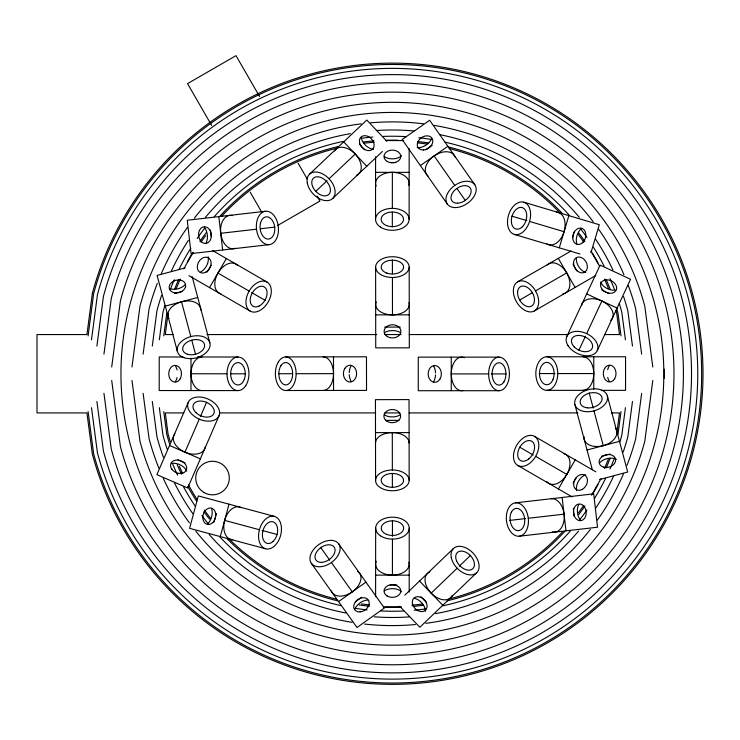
<?xml version="1.0" encoding="UTF-8"?>
<svg xmlns="http://www.w3.org/2000/svg" width="740" height="740" viewBox="0 0 740 740"><rect width="100%" height="100%" fill="white"/><g stroke="black" fill="none" stroke-linecap="round" stroke-linejoin="round"><path stroke-width="1.11" d="M190.985 390.554L191.003 358.095M375.532 219.317L375.587 156.732M375.606 596.68L375.661 528.138M392.32 226.93L392.329 212.297M392.339 208.365L392.367 172.346M392.413 575.137L392.44 539.127M392.44 536.315L392.45 520.562M409.118 219.345L409.174 148.537M409.192 592.166L409.239 528.166M88.088 335.904L93.647 293.697A309.283 309.283 0 0 1 569.782 120.398A309.283 309.283 0 0 1 569.782 627.085A309.283 309.283 0 0 1 93.647 453.786L88.088 411.588M91.492 339.817L97.43 294.705A305.361 305.361 0 0 1 567.534 123.599A305.361 305.361 0 0 1 567.534 623.885A305.361 305.361 0 0 1 97.43 452.778L91.492 407.675M96.894 346.043L103.443 296.324A299.136 299.136 0 0 1 563.963 128.704A299.136 299.136 0 0 1 563.963 618.779A299.136 299.136 0 0 1 103.443 451.169L96.894 401.441M103.942 354.155L111.278 298.424A291.024 291.024 0 0 1 559.311 135.346A291.024 291.024 0 0 1 559.311 612.137A291.024 291.024 0 0 1 111.278 449.069L103.942 393.329M111.703 366.985L120.407 300.865A281.579 281.579 0 0 1 553.89 143.088A281.579 281.579 0 0 1 553.89 604.395A281.579 281.579 0 0 1 120.407 446.618L111.703 380.499M131.979 366.985L139.99 306.11A261.294 261.294 0 0 1 644.78 306.11L652.791 366.985M143.116 354.155L149.119 308.562A251.85 251.85 0 0 1 157.333 283.309M152.301 346.043L156.954 310.661A243.738 243.738 0 0 1 161.56 295.464M159.34 339.817L162.967 312.271A237.512 237.512 0 0 1 164.835 305.675M163.771 335.904L166.75 313.288M168.045 313.631L165.288 334.563L173.373 334.563M616.735 433.853L619.491 412.92L611.397 412.92M618.02 434.204L620.999 411.588M625.429 407.675L621.804 435.213A237.512 237.512 0 0 1 619.935 441.808M632.478 401.441L627.816 436.822A243.738 243.738 0 0 1 623.21 452.02M641.654 393.329L635.651 438.922A251.85 251.85 0 0 1 627.021 465.266M652.791 380.499L644.78 441.373A261.294 261.294 0 0 1 139.99 441.373L131.979 380.499M213.98 522.153L216.311 513.505M220.279 536.593L229.002 504.171M559.264 247.817L568.866 215.636M572.529 237.753L574.443 231.315M590.992 252.608L599.308 224.72L523.837 202.205A16.789 10.97 -73.4 0 0 507.538 223.619A16.789 10.97 -73.4 0 0 525.742 229.058A16.789 10.97 -73.4 0 0 523.837 202.205M188.238 402.394L156.889 474.645L187.701 488.012L219.04 415.76A16.789 10.97 23.5 0 0 199.717 397.019A16.789 10.97 23.5 0 0 192.15 414.456A16.789 10.97 23.5 0 0 219.04 415.76M174.899 433.779A16.789 10.97 23.5 0 0 184.935 452.177L199.273 419.145M200.392 416.565L206.663 402.107M566.812 336.469L600.112 265.096L630.545 279.295L597.245 350.658M578.819 350.446L585.479 336.173M586.663 333.62L601.898 300.986M183.733 268.786L193.26 252.312M207.209 272.024L211.131 265.235M209.559 287.601L226.366 258.538M558.404 488.955L575.221 459.882M573.084 483.22L576.442 477.402M591.51 495.171L601.037 478.697M404.808 595.173L453.444 548.507M429.903 571.881A16.789 10.97 46.2 0 0 431.17 593.147L457.154 568.218M459.179 566.266L470.548 555.361M476.69 572.732L419.867 627.261L399.711 606.254M309.561 174.131L366.79 120.028L386.779 141.183M315.573 191.549L327.025 180.727M329.06 178.793L355.237 154.059M332.621 198.533L382.432 151.45M338.578 601.592L365.939 582.13M355.219 601.824L361.601 597.282M425.74 149.794L432.16 145.308M420.375 165.556L447.885 146.298M277.417 225.608L319.948 201.049L317.072 196.072M517.621 281.838L571.086 250.971M519.443 300.181L532.115 292.864M535.52 290.894L566.711 272.894M534.419 310.92A16.789 10.97 60 0 0 530.053 284.364A16.789 10.97 60 0 0 513.597 293.863A16.789 10.97 60 0 0 534.419 310.92L595.737 275.511M185.222 267.917L157.102 275.428L177.415 351.519M174.659 293.447L182.225 291.43M165.297 306.12L197.746 297.462M587.042 450.003L619.482 441.336M601.472 456.321L610.121 454.009M599.567 479.548L627.687 472.037L607.355 395.946A16.789 10.97 -15 0 0 580.576 393.264A16.789 10.97 -15 0 0 585.479 411.625A16.789 10.97 -15 0 0 607.355 395.946M515.466 502.839L593.702 493.848L597.541 527.213L519.295 536.204A16.789 10.97 83.4 0 1 506.983 512.265A16.789 10.97 83.4 0 1 525.863 510.101A16.789 10.97 83.4 0 1 519.295 536.204M509.832 520.387L525.483 518.592M528.277 518.268L564.056 514.161M265.493 211.27L187.257 220.252L191.087 253.607L269.323 244.625A16.789 10.97 83.5 0 0 275.891 218.522A16.789 10.97 83.5 0 0 257.011 220.687A16.789 10.97 83.5 0 0 269.323 244.625M220.733 233.304L256.512 229.197M260.425 228.753L274.956 227.078M375.689 314.898L409.266 314.842M384.661 327.108L400.331 327.08M285.723 356.939L366.476 356.81L366.531 390.396L285.779 390.517M278.767 373.737L292.356 373.719M296.13 373.709L333.518 373.654A16.789 10.379 89.9 0 1 323.158 390.461M385.559 420.403L398.99 420.385M375.504 432.641L409.091 432.586M206.895 334.563L376.78 334.563M384.874 334.563L401.052 334.563M409.146 334.563L567.478 334.563M604.469 334.563L619.491 334.563L616.735 313.631A232.258 232.258 0 0 0 615.828 310.347M586.099 390.35L546.795 390.35A16.789 10.97 -90 0 1 535.825 373.561A16.789 10.97 90 0 1 546.795 356.772L625.55 356.772L625.55 390.35L601.722 390.35M499.028 357.133L418.267 357.133L418.267 390.711L499.028 390.711A16.789 10.379 90 0 0 509.407 373.922A16.789 10.379 -90 0 0 499.028 357.133A16.789 10.379 90 0 0 488.641 373.922L451.261 373.922M539.201 373.561L554.954 373.561M546.795 356.772A16.789 10.97 -90 0 1 557.766 373.561L593.776 373.561A16.789 10.97 -90 0 1 582.805 390.35M491.286 373.922L506.012 373.922M183.779 412.92L165.288 412.92L168.045 433.853A232.258 232.258 0 0 0 170.237 441.521M219.604 412.92L375.624 412.92M384.874 412.92L399.896 412.92M409.146 412.92L577.885 412.92M385.67 140.572L403.578 140.582M390.128 162.513L395.724 162.523M375.569 172.337L409.155 172.365M183.067 356.976L159.23 356.957L159.202 390.535L237.965 390.591M197.589 356.985L237.993 357.013M201.974 356.985A16.789 10.97 -90 0 0 190.994 373.765L227.004 373.793M230.945 373.802L245.569 373.811M375.624 575.119L409.202 575.146M390.165 584.97L396.881 584.97M383.431 606.902L401.339 606.92M274.374 516.372A16.789 10.97 -74.9 0 0 258.658 538.221A16.789 10.97 -74.9 0 0 277.01 543.16A16.789 10.97 -74.9 0 0 274.374 516.372L198.32 495.92L189.597 528.341L265.651 548.793M241.37 507.76A16.789 10.97 -74.9 0 0 224.646 520.387L259.416 529.738M262.136 530.469L277.352 534.558M511.766 216.126L526.862 220.631M529.553 221.427L564.065 231.722A16.789 10.97 -73.4 0 1 546.99 243.886M514.245 234.386L579.92 253.977M169.534 445.499L200.346 458.856M177.942 459.864L185.13 462.981M601.99 290.182L609.094 293.493M586.681 293.891L617.105 308.09M534.548 436.36A16.789 10.97 -60 0 1 530.164 462.916A16.789 10.97 -60 0 1 513.717 453.407A16.789 10.97 -60 0 1 534.548 436.36L595.848 471.815M212.621 250.582L267.038 282.06A16.789 10.97 -60 0 1 262.654 308.617A16.789 10.97 -60 0 1 246.207 299.099A16.789 10.97 -60 0 1 267.038 282.06M519.563 447.089L533.207 454.98M535.64 456.386L566.812 474.414M220.835 293.826A16.789 10.97 -60 0 1 217.967 273.069L249.139 291.098M251.572 292.504L265.207 300.394M517.732 465.432L572.159 496.91M188.931 275.668L250.222 311.124M419.543 581.029L442.788 605.265M420.977 596.718L426.397 602.379M359.307 144.05L364.69 149.748M343.702 141.858L366.772 166.26M338.716 543.845A16.789 10.97 -35.4 0 1 323.695 566.183A16.789 10.97 -35.4 0 1 312.687 550.69A16.789 10.97 -35.4 0 1 338.716 543.845L384.356 608.03L356.985 627.492L311.346 563.297M320.633 547.378L329.762 560.226M331.391 562.511L352.259 591.861M474.83 184.787L429.663 120.269L402.153 139.518L447.312 204.046M455.063 157A16.789 10.97 -35 0 0 434.13 155.927L454.776 185.426M457.033 188.654L465.423 200.642M590.871 251.184L599.826 266.696M572.982 264.097L576.904 270.886M558.312 258.353L575.1 287.435M259.574 96.478L235.995 55.648L187.535 83.629L211.677 125.458M298.1 163.207L307.294 179.136M250.203 192.178L261.701 212.103M589.179 392.94L593.24 408.156M593.97 410.876L603.257 445.665A16.789 10.97 -15 0 1 584.027 436.507M574.915 404.614L592.315 469.733M192.178 276.631L209.864 342.851M168.868 318.496A16.789 10.97 -14.9 0 1 181.522 301.791L190.809 336.589M191.827 340.391L195.601 354.525M641.654 354.155L635.651 308.562A251.85 251.85 0 0 0 628.26 285.483M632.478 346.043L627.816 310.661A243.738 243.738 0 0 0 623.57 296.546M625.429 339.817L621.804 312.271A237.512 237.512 0 0 0 619.269 303.483M620.999 335.904L618.02 313.288A233.6 233.6 0 0 0 616.799 308.876M163.771 411.588L166.75 434.204A233.6 233.6 0 0 0 169.645 444.111M159.34 407.675L162.967 435.213A237.512 237.512 0 0 0 167.277 449.476M152.301 401.441L156.954 436.822A243.738 243.738 0 0 0 163.466 457.413M143.116 393.329L149.119 438.922A251.85 251.85 0 0 0 159.044 468.503M573.315 508.593L574.203 516.372M562.141 497.484L565.971 530.839M218.818 216.626L222.648 249.99M210.456 229.983L211.224 236.652M409.192 267.075A16.789 10.379 -0.1 0 1 384.023 276.113A16.789 10.379 -0.1 0 1 383.995 258.131A16.789 10.379 -0.1 0 1 409.192 267.075L409.312 347.837L375.735 347.883L375.615 267.131M409.164 480.352A16.789 10.379 -0.1 0 0 383.958 471.399A16.789 10.379 -0.1 0 0 383.986 489.39A16.789 10.379 -0.1 0 0 409.164 480.352L409.035 399.6L375.457 399.656L375.578 480.408M392.394 260.119L392.413 273.717M392.422 277.491L392.478 314.87M409.1 442.973A16.789 10.379 -0.1 0 0 392.293 432.613L392.357 470.002M392.357 473.776L392.385 487.364M333.49 356.865L333.546 390.443M664.372 369.232L664.372 378.251M593.776 356.772L593.776 389.231M451.261 357.133L451.261 390.711M608.484 458.883A232.258 232.258 0 0 1 604.46 468.457M583.768 505.346A232.258 232.258 0 0 1 578.393 512.838M562.937 531.403A232.258 232.258 0 0 1 449.199 598.947M422.133 604.09A232.258 232.258 0 0 1 411.81 605.191M369.519 604.876A232.258 232.258 0 0 1 361.499 603.942M336.682 599.224A232.258 232.258 0 0 1 228.956 538.776M210.604 518.315A232.258 232.258 0 0 1 204.333 510.045M197.182 499.611A232.258 232.258 0 0 1 188.46 484.913M182.725 473.683A232.258 232.258 0 0 1 179.385 466.339M176.296 288.609A232.258 232.258 0 0 1 180.31 279.036M201.003 242.146A232.258 232.258 0 0 1 205.692 235.579M221.834 216.08A232.258 232.258 0 0 1 336.682 148.259M363.784 143.246A232.258 232.258 0 0 1 374.107 142.2M417.545 142.848A232.258 232.258 0 0 1 426.703 144.032M449.199 148.537A232.258 232.258 0 0 1 559.801 212.759M578.393 234.654A232.258 232.258 0 0 1 583.768 242.146M604.46 279.036A232.258 232.258 0 0 1 608.484 288.609M623.478 473.868A251.85 251.85 0 0 1 597.384 520.044M590.409 529.359A251.85 251.85 0 0 1 425.833 623.357M415.436 624.532A251.85 251.85 0 0 1 364.709 624.07M352.036 622.34A251.85 251.85 0 0 1 195.813 531.181M189.44 522.875A251.85 251.85 0 0 1 163.189 478.123M161.302 273.615A251.85 251.85 0 0 1 187.396 227.439M194.361 218.133A251.85 251.85 0 0 1 361.24 123.83M370.49 122.849A251.85 251.85 0 0 1 423.53 123.83M433.89 125.338A251.85 251.85 0 0 1 593.249 221.815M598.725 229.335A251.85 251.85 0 0 1 623.94 274.688M613.423 476.449A243.738 243.738 0 0 1 595.719 508.149M578.569 531.033A243.738 243.738 0 0 1 435.518 613.636M409.396 616.883A243.738 243.738 0 0 1 374.236 616.799M345.885 612.998A243.738 243.738 0 0 1 209.179 534.502M192.918 513.81A243.738 243.738 0 0 1 174.326 482.628M171.347 271.034A243.738 243.738 0 0 1 188.432 240.287M205.461 217.32A243.738 243.738 0 0 1 350.381 133.653M376.512 130.527A243.738 243.738 0 0 1 413.956 130.962M440.004 134.708A243.738 243.738 0 0 1 579.309 217.32M595.719 239.335A243.738 243.738 0 0 1 612.942 269.998M614.385 458.18A237.512 237.512 0 0 1 610.001 468.892M605.625 478.336A237.512 237.512 0 0 1 594.562 498.381M586.977 509.925A237.512 237.512 0 0 1 580.105 519.249M570.531 530.83A237.512 237.512 0 0 1 442.733 605.857M425.685 608.909A237.512 237.512 0 0 1 414.187 610.25M403.827 610.972A237.512 237.512 0 0 1 380.943 610.972M367.132 609.908A237.512 237.512 0 0 1 355.653 608.391M340.918 605.607A237.512 237.512 0 0 1 219.669 536.768M208.264 523.781A237.512 237.512 0 0 1 201.863 515.558M195.184 506.123A237.512 237.512 0 0 1 183.353 486.513M177.646 475.21A237.512 237.512 0 0 1 172.513 463.564M170.394 289.312A237.512 237.512 0 0 1 174.307 279.655M179.145 269.157A237.512 237.512 0 0 1 190.818 248.131M197.136 238.502A237.512 237.512 0 0 1 204.666 228.244M214.239 216.663A237.512 237.512 0 0 1 343.166 141.386M361.388 138.269A237.512 237.512 0 0 1 372.886 137.039M383.237 136.41A237.512 237.512 0 0 1 406.131 136.632M418.794 137.705A237.512 237.512 0 0 1 431.401 139.462M444.981 142.126A237.512 237.512 0 0 1 568.995 214.942M580.817 229.16A237.512 237.512 0 0 1 586.977 237.559M593.351 247.16A237.512 237.512 0 0 1 604.081 266.058M610.001 278.591A237.512 237.512 0 0 1 614.385 289.312M610.149 458.291A233.6 233.6 0 0 1 606.153 467.939M598.031 484.543A233.6 233.6 0 0 1 592.361 494.477M584.868 506.095A233.6 233.6 0 0 1 578.763 514.559M564.694 531.468A233.6 233.6 0 0 1 447.302 600.788M423.456 605.265A233.6 233.6 0 0 1 413.077 606.421M399.258 607.235A233.6 233.6 0 0 1 385.522 607.235M369.389 606.208A233.6 233.6 0 0 1 359.02 604.941M337.468 600.788A233.6 233.6 0 0 1 227.208 538.923M209.559 519.147A233.6 233.6 0 0 1 203.935 511.766M196.692 501.295A233.6 233.6 0 0 1 187.84 486.559M181.522 474.257A233.6 233.6 0 0 1 177.249 464.739M174.631 289.192A233.6 233.6 0 0 1 178.627 279.544M187.285 261.932A233.6 233.6 0 0 1 192.409 253.006M199.911 241.388A233.6 233.6 0 0 1 206.007 232.924M220.076 216.024A233.6 233.6 0 0 1 338.587 146.428M363.627 141.923A233.6 233.6 0 0 1 374.005 140.868M386.668 140.221A233.6 233.6 0 0 1 398.111 140.221M417.693 141.525A233.6 233.6 0 0 1 428.044 142.885M448.412 146.964A233.6 233.6 0 0 1 562.345 213.49M578.763 232.924A233.6 233.6 0 0 1 584.868 241.388M592.361 253.006A233.6 233.6 0 0 1 598.031 262.94M606.153 279.544A233.6 233.6 0 0 1 610.149 289.192M551.235 498.732A16.789 10.97 83.4 0 1 564.213 516.344A16.789 10.97 83.4 0 1 552.188 531.847M580.484 520.238A11.193 7.317 83.4 0 1 578.68 504.513M615.365 428.136A16.789 10.97 -15 0 1 603.257 445.665M599.65 462.815A11.193 7.317 -15 0 1 616.411 459.346M563.945 453.657A16.789 10.97 -60 0 1 566.433 475.043A16.789 10.97 -60 0 1 546.74 481.546M576.599 490.676A11.193 7.317 -60 0 1 585.784 474.793M408.952 562.271A16.789 10.97 0 0 1 391.682 575.128A16.789 10.97 0 0 1 376.207 561.309M384.486 590.76A11.193 7.317 0 0 1 401.57 591.75M201.955 390.563A16.789 10.97 -90 0 1 190.994 373.765M175.371 365.838A11.193 7.317 -90 0 1 177.064 369.935M177.064 377.585A11.193 7.317 -90 0 1 175.352 381.674M217.967 273.069A16.789 10.97 -60 0 1 237.392 265.207M208.181 256.817A11.193 7.317 -60 0 1 200.466 272.089M547.285 265.012A16.789 10.97 60 0 1 567.062 273.532A16.789 10.97 60 0 1 562.853 293.845M585.682 272.524A11.193 7.317 60 0 1 576.284 258.223M376.133 186.147A16.789 10.97 0 0 1 391.636 172.365A16.789 10.97 0 0 1 408.887 185.24M401.543 155.751A11.193 7.317 0 0 1 384.458 156.713M463.444 390.461A16.789 10.379 -90 0 1 451.271 373.191A16.789 10.379 -90 0 1 464.332 357.707M499.028 390.711A16.789 10.379 -90 0 1 488.641 373.922M433.548 366.004A11.193 6.919 -90 0 1 435.546 372.951M435.546 374.893A11.193 6.919 -90 0 1 433.548 381.84M323.103 356.884A16.789 10.379 89.9 0 1 333.518 373.654M351.241 381.544A11.193 6.919 89.9 0 1 349.225 374.607M349.225 372.655A11.193 6.919 89.9 0 1 351.213 365.708M357.476 571.206A16.789 10.97 -35.4 0 1 352.851 591.427A16.789 10.97 -35.4 0 1 331.317 590.946M354.867 609.187A11.193 7.317 -35.4 0 1 367.771 600.02M452.362 595.284A16.789 10.97 46.2 0 1 431.17 593.147M414.409 598.253A11.193 7.317 46.2 0 1 425.528 611.259M408.989 302.66A16.789 10.379 -0.1 0 1 391.747 314.861A16.789 10.379 -0.1 0 1 376.235 301.828M384.587 332.593A11.193 6.919 -0.1 0 1 400.414 332.565M375.522 443.019A16.789 10.379 -0.1 0 1 392.293 432.613M400.183 414.89A11.193 6.919 -0.1 0 1 384.356 414.918M581.464 305.666A16.789 10.97 25 0 1 602.554 301.31A16.789 10.97 25 0 1 610.75 320.355M615.671 290.163A11.193 7.317 25 0 1 600.602 282.06M556.452 212.204A16.789 10.97 -73.4 0 1 564.065 231.722M576.774 243.784A11.193 7.317 -73.4 0 1 581.307 228.614M427.97 175.963A16.789 10.97 -35 0 1 434.13 155.927M431.651 138.583A11.193 7.317 -35 0 1 417.092 147.575M334.517 150.886A16.789 10.97 46.6 0 1 355.727 154.595A16.789 10.97 46.6 0 1 356.338 175.334M373.608 149.314A11.193 7.317 46.6 0 1 361.157 137.566M235.413 248.261A16.789 10.97 83.5 0 1 220.659 232.582A16.789 10.97 83.5 0 1 232.61 215.618M204.305 227.226A11.193 7.317 83.5 0 1 206.108 242.951M181.522 301.791A16.789 10.97 -14.9 0 1 200.817 309.968M185.139 284.65A11.193 7.317 -14.9 0 1 169.839 288.729M205.23 446.942A16.789 10.97 23.5 0 1 184.935 452.177M171.458 463.37A11.193 7.317 23.5 0 1 186.739 471.065M232.786 539.691A16.789 10.97 -74.9 0 1 224.646 520.387M211.603 508.676A11.193 7.317 -74.9 0 1 207.496 523.966M557.766 373.561A16.789 10.97 -90 0 1 546.795 390.35M582.805 356.772A16.789 10.97 -90 0 1 593.776 373.561M609.409 381.479A11.193 7.317 -90 0 1 607.707 377.391M607.707 369.741A11.193 7.317 -90 0 1 609.409 365.643M92.361 293.354L86.932 334.563L37 334.563L37 412.92L86.932 412.92L92.361 454.138A310.615 310.615 0 0 0 570.549 628.186A310.615 310.615 0 0 0 570.549 119.306A310.615 310.615 0 0 0 92.361 293.354M256.669 608.817A271.441 271.441 0 0 0 663.826 373.746A271.441 271.441 0 0 0 256.669 138.676A271.441 271.441 0 0 0 256.669 608.817M511.34 512.246A11.193 7.317 83.4 0 0 516.733 530.478A11.193 7.317 83.4 0 0 524.068 515.836A11.193 7.317 83.4 0 0 511.34 512.246M574.305 507.705A8.399 6.355 83.4 0 0 579.836 520.701A8.399 6.355 83.4 0 0 585.368 508.639A8.399 6.355 83.4 0 0 574.305 507.705M587.366 407.842A11.193 7.317 -15 0 0 601.953 397.389A11.193 7.317 -15 0 0 584.091 395.604A11.193 7.317 -15 0 0 587.366 407.842M603.572 467.162A8.399 6.355 -15 0 0 615.625 459.799A8.399 6.355 -15 0 0 602.878 456.09A8.399 6.355 -15 0 0 603.572 467.162M528.823 458.911A11.193 7.317 -60 0 0 531.745 441.207A11.193 7.317 -60 0 0 517.852 452.565A11.193 7.317 -60 0 0 528.823 458.911M582.232 489.399A8.399 6.355 -60 0 0 585.543 475.672A8.399 6.355 -60 0 0 573.907 482.055A8.399 6.355 -60 0 0 582.232 489.399M380.573 535.899A16.789 10.97 0 0 0 408.665 531.005A16.789 10.97 0 0 0 388.111 517.556A16.789 10.97 0 0 0 380.573 535.899M386.844 534.484A11.193 7.317 0 0 0 403.642 528.166A11.193 7.317 0 0 0 386.854 521.811A11.193 7.317 0 0 0 386.844 534.484M387.15 595.977A8.399 6.355 0 0 0 400.701 591.991A8.399 6.355 0 0 0 389.351 585.1A8.399 6.355 0 0 0 387.15 595.977M245.726 385.679A16.789 10.97 -90 0 0 240.824 357.587A16.789 10.97 -90 0 0 227.374 378.14A16.789 10.97 -90 0 0 245.726 385.679M244.302 379.407A11.193 7.317 -90 0 0 237.984 362.609A11.193 7.317 -90 0 0 231.638 379.398A11.193 7.317 -90 0 0 244.302 379.407M180.061 379A8.399 6.355 -90 0 0 176.074 365.458A8.399 6.355 -90 0 0 169.183 376.808A8.399 6.355 -90 0 0 180.061 379M259.148 306.027A11.193 7.317 -60 0 0 265.688 288.175A11.193 7.317 -60 0 0 251.064 295.565A11.193 7.317 -60 0 0 259.148 306.027M205.877 272.135A8.399 6.355 -60 0 0 209.198 258.408A8.399 6.355 -60 0 0 197.552 264.791A8.399 6.355 -60 0 0 205.877 272.135M517.584 292.115A11.193 7.317 60 0 0 529.784 306.693A11.193 7.317 60 0 0 530.691 290.339A11.193 7.317 60 0 0 517.584 292.115M573.546 262.885A8.399 6.355 60 0 0 583.786 272.616A8.399 6.355 60 0 0 584.063 259.342A8.399 6.355 60 0 0 573.546 262.885M380.443 227.078A16.789 10.97 0 0 0 408.545 222.185A16.789 10.97 0 0 0 387.991 208.736A16.789 10.97 0 0 0 380.443 227.078M386.724 225.663A11.193 7.317 0 0 0 403.522 219.345A11.193 7.317 0 0 0 386.733 212.99A11.193 7.317 0 0 0 386.724 225.663M387.122 161.422A8.399 6.355 0 0 0 400.673 157.426A8.399 6.355 0 0 0 389.323 150.544A8.399 6.355 0 0 0 387.122 161.422M503.921 381.84A11.193 6.919 -90 0 0 500.813 363.109A11.193 6.919 -90 0 0 492.341 376.817A11.193 6.919 -90 0 0 503.921 381.84M439.911 379.167A8.399 6.595 -90 0 0 435.758 365.625A8.399 6.595 -90 0 0 428.617 376.975A8.399 6.595 -90 0 0 439.911 379.167M278.388 361.869A16.789 10.379 89.9 0 0 283.087 389.952A16.789 10.379 89.9 0 0 295.769 369.362A16.789 10.379 89.9 0 0 278.388 361.869M280.839 365.819A11.193 6.919 89.9 0 0 283.975 384.541A11.193 6.919 89.9 0 0 292.43 370.823A11.193 6.919 89.9 0 0 280.839 365.819M344.849 368.391A8.399 6.595 89.9 0 0 349.03 381.933A8.399 6.595 89.9 0 0 356.153 370.564A8.399 6.595 89.9 0 0 344.849 368.391M321.576 562.372A11.193 7.317 -35.4 0 0 334.943 548.849A11.193 7.317 -35.4 0 0 318.579 549.496A11.193 7.317 -35.4 0 0 321.576 562.372M360.065 611.897A8.399 6.355 -35.4 0 0 368.779 600.778A8.399 6.355 -35.4 0 0 355.542 601.759A8.399 6.355 -35.4 0 0 360.065 611.897M451.252 557.423A16.789 10.97 46.2 0 0 474.248 574.286A16.789 10.97 46.2 0 0 469.706 550.144A16.789 10.97 46.2 0 0 451.252 557.423M456.626 560.966A11.193 7.317 46.2 0 0 472.823 568.699A11.193 7.317 46.2 0 0 465.765 552.197A11.193 7.317 46.2 0 0 456.626 560.966M412.495 603.794A8.399 6.355 46.2 0 0 424.76 610.796A8.399 6.355 46.2 0 0 421.856 597.846A8.399 6.355 46.2 0 0 412.495 603.794M386.817 273.106A11.193 6.919 -0.1 0 0 403.596 267.085A11.193 6.919 -0.1 0 0 386.798 261.118A11.193 6.919 -0.1 0 0 386.817 273.106M387.27 336.524A8.399 6.595 -0.1 0 0 400.803 332.343A8.399 6.595 -0.1 0 0 389.434 325.221A8.399 6.595 -0.1 0 0 387.27 336.524M386.779 486.384A11.193 6.919 -0.1 0 0 403.568 480.362A11.193 6.919 -0.1 0 0 386.761 474.396A11.193 6.919 -0.1 0 0 386.779 486.384M387.039 421.282A8.399 6.595 -0.1 0 0 400.571 417.101A8.399 6.595 -0.1 0 0 389.203 409.979A8.399 6.595 -0.1 0 0 387.039 421.282M567.987 345.571A16.789 10.97 25 0 0 595.524 352.989A16.789 10.97 25 0 0 582.574 332.121A16.789 10.97 25 0 0 567.987 345.571M574.277 346.94A11.193 7.317 25 0 0 592.176 348.3A11.193 7.317 25 0 0 579.633 335.461A11.193 7.317 25 0 0 574.277 346.94M601.759 288.868A8.399 6.355 25 0 0 615.726 290.968A8.399 6.355 25 0 0 608.345 279.933A8.399 6.355 25 0 0 601.759 288.868M521.737 227.356A11.193 7.317 -73.4 0 0 523.948 208.477A11.193 7.317 -73.4 0 0 511.442 219.049A11.193 7.317 -73.4 0 0 521.737 227.356M582.547 242.711A8.399 6.355 -73.4 0 0 582.574 228.586A8.399 6.355 -73.4 0 0 572.741 237.503A8.399 6.355 -73.4 0 0 582.547 242.711M455.794 207.579A16.789 10.97 -35 0 0 475.987 187.442A16.789 10.97 -35 0 0 451.437 188.228A16.789 10.97 -35 0 0 455.794 207.579M457.551 203.195A11.193 7.317 -35 0 0 471.01 189.773A11.193 7.317 -35 0 0 454.647 190.291A11.193 7.317 -35 0 0 457.551 203.195M423.567 149.98A8.399 6.355 -35 0 0 432.373 138.935A8.399 6.355 -35 0 0 419.127 139.814A8.399 6.355 -35 0 0 423.567 149.98M307.294 183.039A16.789 10.97 46.6 0 0 330.17 200.068A16.789 10.97 46.6 0 0 325.804 175.898A16.789 10.97 46.6 0 0 307.294 183.039M312.641 186.619A11.193 7.317 46.6 0 0 328.782 194.472A11.193 7.317 46.6 0 0 321.854 177.915A11.193 7.317 46.6 0 0 312.641 186.619M359.575 142.746A8.399 6.355 46.6 0 0 371.785 149.832A8.399 6.355 46.6 0 0 368.983 136.863A8.399 6.355 46.6 0 0 359.575 142.746M260.48 223.11A11.193 7.317 83.5 0 0 268.685 239.066A11.193 7.317 83.5 0 0 273.069 221.667A11.193 7.317 83.5 0 0 260.48 223.11M199.421 230.473A8.399 6.355 83.5 0 0 204.952 243.469A8.399 6.355 83.5 0 0 210.484 231.407A8.399 6.355 83.5 0 0 199.421 230.473M184.167 357.744A16.789 10.97 -14.9 0 0 210.04 345.746A16.789 10.97 -14.9 0 0 186.711 338.069A16.789 10.97 -14.9 0 0 184.167 357.744M187.331 354.22A11.193 7.317 -14.9 0 0 204.573 346.228A11.193 7.317 -14.9 0 0 189.014 341.103A11.193 7.317 -14.9 0 0 187.331 354.22M173.632 292.587A8.399 6.355 -14.9 0 0 185.685 285.224A8.399 6.355 -14.9 0 0 172.947 281.514A8.399 6.355 -14.9 0 0 173.632 292.587M195.98 412.661A11.193 7.317 23.5 0 0 213.906 413.531A11.193 7.317 23.5 0 0 201.021 401.043A11.193 7.317 23.5 0 0 195.98 412.661M171.828 469.216A8.399 6.355 23.5 0 0 185.851 470.936A8.399 6.355 23.5 0 0 178.174 460.104A8.399 6.355 23.5 0 0 171.828 469.216M272.949 541.569A11.193 7.317 -74.9 0 0 274.651 522.634A11.193 7.317 -74.9 0 0 262.441 533.549A11.193 7.317 -74.9 0 0 272.949 541.569M212.732 522.607A8.399 6.355 -74.9 0 0 212.38 508.491A8.399 6.355 -74.9 0 0 202.788 517.667A8.399 6.355 -74.9 0 0 212.732 522.607M553.132 379.157A11.193 7.317 -90 0 0 546.795 362.369A11.193 7.317 -90 0 0 540.459 379.157A11.193 7.317 -90 0 0 553.132 379.157M614.626 378.806A8.399 6.355 -90 0 0 610.62 365.264A8.399 6.355 -90 0 0 603.748 376.614A8.399 6.355 -90 0 0 614.626 378.806M204.138 492.59A16.789 16.789 0 0 0 229.317 478.049A16.789 16.789 0 0 0 204.138 463.508A16.789 16.789 0 0 0 204.138 492.59"/></g></svg>
